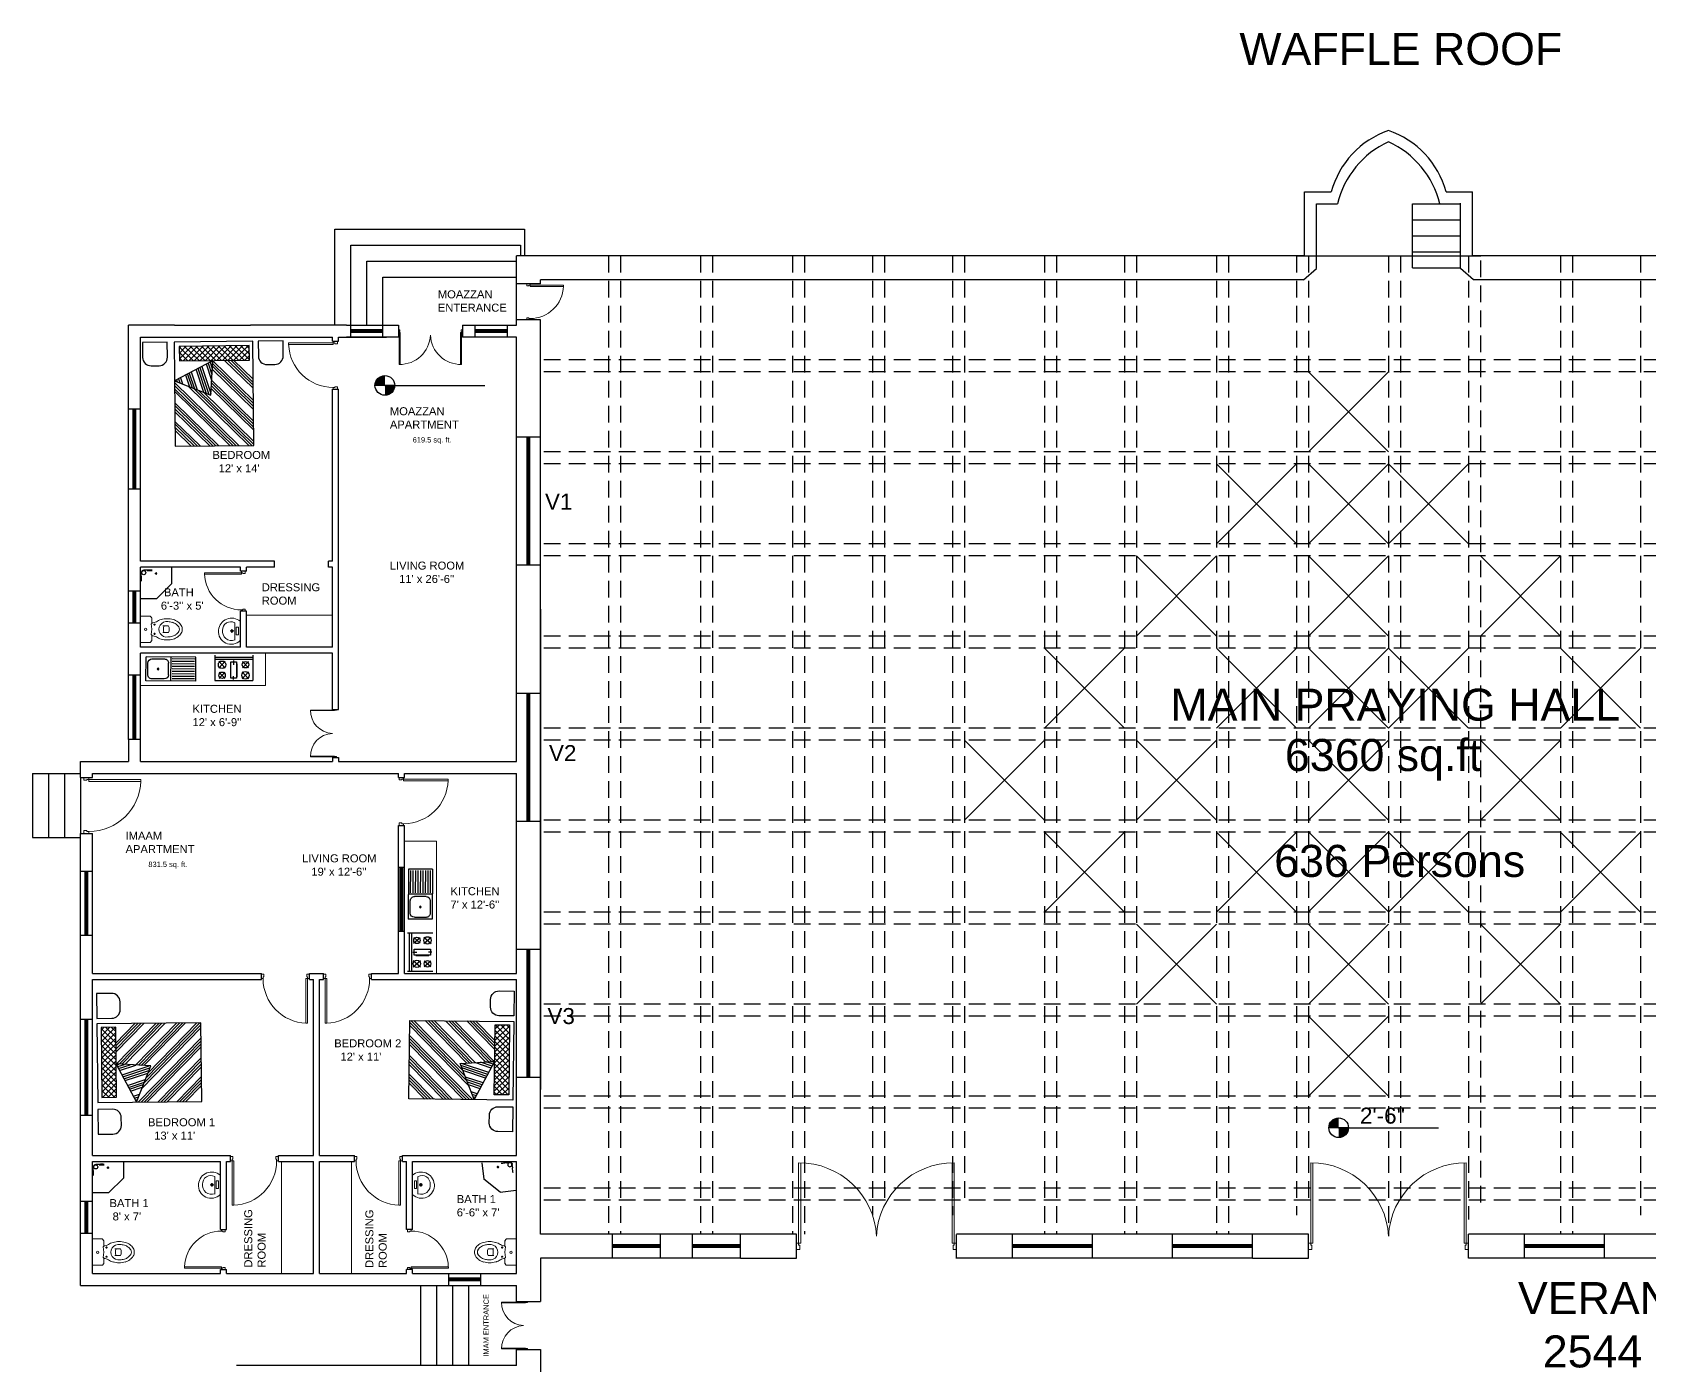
# Model space of a CAD drawing. Header units: inches. Extents: x -6210 to 141093, y -2740 to 21225.
# Drawn here: x 79694 to 80907, y 6817 to 7816 of the extents above; entities that cross this region are included whole.
import ezdxf

# ---------------------------------------------------------------- set-up
doc = ezdxf.new("R2010")
doc.units = ezdxf.units.IN
doc.header["$LTSCALE"] = 100
doc.header["$MEASUREMENT"] = 0
doc.linetypes.add('CENTER', pattern=[2, 1.25, -0.25, 0.25, -0.25])
doc.linetypes.add('HIDDEN2', pattern=[0.1875, 0.125, -0.0625])
for name, color, linetype in [('1text', 6, 'Continuous'), ('beams', 30, 'Continuous'), ('FIXTURES', 251, 'Continuous'), ('furniture', 9, 'Continuous'), ('steps', 9, 'Continuous'), ('wal 1', 1, 'CENTER'), ('walls', 1, 'Continuous'), ('windows', 150, 'Continuous')]:
    doc.layers.add(name, color=color, linetype=linetype)
doc.layers.add('DOOR', color=11, linetype='Continuous', lineweight=5)
doc.layers.add('FURNITUR', color=253, linetype='Continuous', lineweight=18)
doc.styles.get("Standard").update_dxf_attribs({"font": 'arial.ttf', "height": 4})

# ---------------------------------------------------------------- blocks, each defined once
blk = doc.blocks.new('FDSADDFAEREWRWER')
at = {"layer": 'FURNITUR'}
for p, q in [((38122.8, -26485.2), (38118.7, -26485.2)), ((38129.7, -26484.3), (38128.3, -26484.3)), ((38129, -26485), (38129, -26483.6)), ((38131, -26483.3), (38131, -26479.5)), ((38131, -26487.7), (38131.5, -26483.7)), ((38131, -26487.7), (38131.5, -26491.7)), ((38131.1, -26479.3), (38132, -26478)), ((38131.4, -26483.6), (38131.1, -26483.4)), ((38139.5, -26477.9), (38132.4, -26477.9)), ((38139.7, -26497.4), (38139.7, -26478.1)), ((38122.8, -26490.3), (38118.7, -26490.3)), ((38129.7, -26491.2), (38128.3, -26491.2)), ((38129, -26491.9), (38129, -26490.5)), ((38131, -26495.9), (38131, -26492.1)), ((38131.3, -26491.9), (38131.1, -26492)), ((38131.1, -26496.2), (38132, -26497.4)), ((38139.5, -26497.6), (38132.4, -26497.6))]:
    blk.add_line(p, q, dxfattribs=at)
at = {"layer": 'FURNITUR', "extrusion": (0, 0, -1)}
for centre, major_axis, start_param, end_param in [((38113.9, -26487.7), (-4.02, 4.02), -0.785398, -0.250471), ((38113.9, -26487.7), (-4.02, -4.02), 0.250471, 0.785398), ((38116.6, -26489.4), (-6.28, 6.28), -0.250471, 0.175324), ((38113.9, -26487.7), (-2.45, -2.45), 0.785398, 1.320326), ((38113.9, -26487.7), (-2.45, 2.45), -1.320326, -0.785398), ((38116.6, -26489.4), (-4.71, 4.71), -0.250471, 0.175324), ((38118.4, -26491.9), (-8.51, 8.51), 0.175324, 0.503558), ((38118.4, -26491.9), (-6.94, -6.94), 1.74612, 2.074355), ((38119.6, -26496), (-11.5, 11.5), 0.503558, 0.785398), ((38119.6, -26496), (-9.95, -9.95), 2.074355, 2.310238), ((38123.2, -26487.7), (-3.69, -3.69), 0.295539, 1.275258), ((38118.7, -26485.4), (-0.125, -0.125), 1.275258, 2.356194), ((38119.9, -26487.7), (-4.12, 4.12), 0.626699, 4.08569), ((38119.6, -26496), (-11.5, -11.5), 2.356194, 2.638034), ((38114.8, -26487.7), (-5.34, -5.34), 3.582609, 4.271372), ((38120.8, -26491.9), (-8.51, 8.51), 1.067238, 1.389176), ((38131.1, -26476), (-4.89, -4.89), 5.503466, 6.019803), ((38129, -26484.3), (-0.275, 0.275), 3.926991, 7.068583), ((38129, -26484.3), (-0.275, 0.275), 0.785398, 3.926991), ((38131.5, -26479.5), (-0.314, 0.314), -0.785398, -0.165149), ((38131.2, -26483.3), (-0.125, 0.125), 4.434999, 5.497787), ((38131.3, -26483.7), (-0.125, -0.125), 2.864203, 4.034681), ((38132.4, -26478.3), (-0.314, -0.314), 1.405648, 2.356194), ((38135.7, -26487.7), (-0.627, 0.627), -0.785398, 2.356194), ((38135.7, -26487.7), (-0.627, -0.627), 3.926991, 7.068583), ((38139.5, -26478.1), (-0.157, -0.157), 2.356194, 3.926991), ((38116.6, -26486.1), (-6.28, 6.28), 4.537065, 4.96286), ((38116.6, -26486.1), (-4.71, 4.71), 4.537065, 4.96286), ((38118.4, -26483.5), (-8.51, 8.51), 4.208831, 4.537065), ((38118.4, -26483.5), (-6.94, -6.94), 5.779627, 6.107861), ((38119.6, -26479.4), (-11.5, -11.5), 5.497787, 5.779627), ((38119.6, -26479.4), (-9.95, 9.95), 3.972947, 4.208831), ((38118.7, -26490.1), (-0.125, 0.125), 3.926991, 5.007928), ((38119.6, -26479.4), (-11.5, 11.5), 3.645151, 3.926991), ((38120.8, -26483.5), (-8.51, -8.51), 4.894009, 5.215947), ((38131.1, -26499.4), (-4.89, 4.89), 0.263382, 0.779719), ((38129, -26491.2), (-0.275, 0.275), 3.926991, 7.068583), ((38129, -26491.2), (-0.275, 0.275), 0.785398, 3.926991), ((38131.2, -26492.1), (-0.125, 0.125), -0.785398, 0.415559), ((38131.5, -26495.9), (-0.314, 0.314), -1.405648, -0.785398), ((38131.3, -26491.7), (-0.125, -0.125), 3.819301, 5.127948), ((38132.4, -26497.2), (-0.314, 0.314), 3.926991, 4.877538), ((38139.5, -26497.4), (-0.157, -0.157), 3.926991, 5.497787)]:
    blk.add_ellipse(centre, major_axis=major_axis, ratio=1, start_param=start_param, end_param=end_param, dxfattribs=at)
blk = doc.blocks.new('LAV', base_point=(396, 588))
for p, q in [((396.2, 580.6), (396.2, 595.1)), ((397.6, 585), (397.6, 590.7)), ((397.6, 590.7), (399.3, 590.7)), ((399.3, 585), (397.6, 585)), ((399.3, 590.7), (399.3, 585)), ((400.3, 580.9), (400.3, 594)), ((396.2, 580.6), (396.2, 580.6)), ((400.3, 580.9), (400.3, 580.9))]:
    blk.add_line(p, q)
for centre, radius, start, end in [((402.6, 587.4), 10, 6.3511, 130.1512), ((403.4, 588.7), 6.06, 355.5607, 119.9347), ((403, 587.4), 9.62, 225.0409, 4.876), ((402.9, 587.3), 6.63, 247.3713, 10.7334)]:
    blk.add_arc(centre, radius, start, end)
blk = doc.blocks.new('A$C56213ABD')
for points in [[(11.2, 10.1), (8.6, 10.1)], [(9.9, 11.4), (9.9, 8.7)]]:
    blk.add_lwpolyline(points)
for radius in [0.938, 0.75]:
    blk.add_circle((9.9, 10.1), radius)
at = {"rotation": 270}
blk.add_blockref('LAV', (10.1, 16.5), dxfattribs=at)
blk = doc.blocks.new('D')
at = {"layer": 'DOOR'}
for p, q in [((73476.83, 10997.38), (73476.83, 10955.35)), ((73477.98, 10955.35), (73477.98, 10997.38)), ((73557.36, 10955.35), (73557.36, 10997.38)), ((73558.52, 10997.38), (73558.52, 10955.35)), ((73475.67, 10955.37), (73476.83, 10955.37)), ((73475.67, 10951.98), (73475.67, 10955.37)), ((73476.83, 10955.37), (73476.83, 10954.21)), ((73476.83, 10955.35), (73477.98, 10955.35)), ((73476.83, 10954.21), (73477.4, 10954.21)), ((73477.4, 10954.21), (73477.4, 10951.98)), ((73558.52, 10955.35), (73557.36, 10955.35)), ((73557.94, 10954.21), (73557.94, 10951.98)), ((73558.52, 10954.21), (73557.94, 10954.21)), ((73559.67, 10955.37), (73558.52, 10955.37)), ((73558.52, 10955.37), (73558.52, 10954.21)), ((73559.67, 10951.98), (73559.67, 10955.37)), ((73477.4, 10951.98), (73475.67, 10951.98)), ((73557.94, 10951.98), (73559.67, 10951.98))]:
    blk.add_line(p, q, dxfattribs=at)
for centre, start, end in [((73477.4, 10957.07), 2.7057, 90.82091), ((73557.94, 10957.07), 89.17909, 177.2943)]:
    blk.add_arc(centre, 40.31, start, end, dxfattribs=at)
blk = doc.blocks.new('D1')
for points in [[(1.5, 40.9), (1.5, 1.9), (3, 1.9), (3, 40.9)], [(1.5, 0.4), (2.2, 0.4), (2.2, -1.9), (0, -1.9), (0, 1.9), (1.5, 1.9)], [(42, 1.9), (42, -1.9), (39.8, -1.9), (39.8, 0.4), (40.5, 0.4), (40.5, 1.9)]]:
    blk.add_lwpolyline(points, close=True)
blk.add_arc((1.5, 1.9), 39, 0, 88.1502)
blk = doc.blocks.new('*X11')
at = {"color": 0}
for p, q in [((668.9, 1093.1), (682.2, 1106.5)), ((668.9, 1098.5), (676.9, 1106.5)), ((668.9, 1103.8), (671.6, 1106.5)), ((678.4, 1092.9), (668.9, 1102.4)), ((683.7, 1092.9), (670.1, 1106.5)), ((674, 1092.9), (687.5, 1106.5)), ((689, 1092.9), (675.4, 1106.5)), ((679.3, 1092.9), (692.8, 1106.5)), ((694.3, 1092.9), (680.7, 1106.5)), ((684.6, 1092.9), (698.1, 1106.5)), ((699.6, 1092.9), (686, 1106.5)), ((689.9, 1092.9), (703.4, 1106.5)), ((704.9, 1092.9), (691.3, 1106.5)), ((695.2, 1092.9), (708.7, 1106.5)), ((710.2, 1092.9), (696.6, 1106.5)), ((700.5, 1092.9), (714.1, 1106.5)), ((715.5, 1092.9), (701.9, 1106.5)), ((705.8, 1092.9), (719.4, 1106.5)), ((720.8, 1092.9), (707.2, 1106.5)), ((711.1, 1092.9), (724.7, 1106.5)), ((726.1, 1092.9), (712.5, 1106.5)), ((716.4, 1092.9), (730, 1106.5)), ((731.4, 1092.9), (717.8, 1106.5)), ((721.7, 1092.9), (734.9, 1106.1)), ((734.9, 1094.7), (723.1, 1106.5)), ((727, 1092.9), (734.9, 1100.8)), ((734.9, 1100), (728.4, 1106.5)), ((734.9, 1105.3), (733.7, 1106.5)), ((673.1, 1092.9), (668.9, 1097.1)), ((732.3, 1092.9), (734.9, 1095.5))]:
    blk.add_line(p, q, dxfattribs=at)
blk = doc.blocks.new('BED')
for p, q in [((-30, -4.1), (36, -4.1)), ((-30, -17.7), (-30, -4.1)), ((36, -4.1), (36, -17.7)), ((-33.3, -44.3), (-6.6, -17.7)), ((-33.3, -38.7), (-12.3, -17.7)), ((-33.3, -41.5), (-9.4, -17.7)), ((-33.3, -35.8), (-15.1, -17.7)), ((-33.3, -55.8), (4.9, -17.7)), ((-33.3, -58.6), (4.8, -20.6)), ((-33.3, -61.4), (5, -23.2)), ((-33.3, -64.3), (5.2, -25.9)), ((36, -17.7), (-30, -17.7)), ((6.9, -50.3), (4.6, -17.8)), ((4.7, -17.9), (40.8, -36.5)), ((5.4, -18.3), (4.8, -20.2)), ((7.2, -19.2), (5.1, -25.6)), ((9, -20.1), (5.5, -30.9)), ((10.9, -20.8), (5.9, -36.3)), ((15, -23.2), (6.8, -48.8)), ((16.8, -24.1), (8.6, -49.6)), ((18.7, -24.9), (11, -48.6)), ((20.4, -26.2), (13.5, -47.6)), ((25, -28.3), (19.6, -45.1)), ((26.8, -29.3), (22, -44.2)), ((28.6, -30.2), (24.4, -43.2)), ((-33.3, -75.2), (5.9, -36.1)), ((-33.3, -78), (6.1, -38.7)), ((-33.3, -80.9), (6.2, -41.4)), ((-33.3, -83.7), (6.4, -44)), ((-33.3, -97.2), (18.3, -45.7)), ((-31.3, -98.1), (23.1, -43.7)), ((-28.5, -98.1), (27.9, -41.8)), ((-19.1, -98.1), (40.8, -38.2)), ((-16.3, -98.1), (40.8, -41)), ((-13.5, -98.1), (40.8, -43.9)), ((40.8, -36.5), (6.9, -50.3)), ((30.4, -31.1), (26.8, -42.2)), ((35.3, -33.7), (33.5, -39.5)), ((37.1, -34.6), (35.9, -38.5)), ((38.9, -35.5), (38.3, -37.5)), ((-33.3, -94.4), (13.5, -47.6)), ((-10.6, -98.1), (40.8, -46.7)), ((-0.2, -98.1), (40.8, -57.1)), ((2.6, -98.1), (40.8, -59.9)), ((5.5, -98.1), (40.8, -62.8)), ((8.3, -98.1), (40.8, -65.6)), ((17.4, -98.1), (40.8, -74.7)), ((20.2, -98.1), (40.8, -77.5)), ((23.1, -98.1), (40.8, -80.4)), ((25.9, -98.1), (40.8, -83.2))]:
    blk.add_line(p, q)
for points in [[(-61.9, -14.1), (-61.9, 0), (-38.5, 0), (-38.5, -14.1, -0.414214), (-46.5, -22.1), (-53.9, -22.1, -0.414214)], [(47.3, -14.1), (47.3, 0), (70.7, 0), (70.7, -14.1, -0.414214), (62.7, -22.1), (55.3, -22.1, -0.414214)]]:
    blk.add_lwpolyline(points, format="xyb", close=True)
blk.add_lwpolyline([(-33.3, -98.1), (-33.3, 0), (40.8, 0), (40.8, -98.1)], close=True)
blk.add_blockref('*X11', (-698.9, -1110.6))
blk = doc.blocks.new('f')
at = {"layer": 'FIXTURES'}
for p, q in [((3718.8, 2061), (3718.8, 2080.5)), ((3746.2, 2079.7), (3746.2, 2079.3)), ((3746.2, 2079.5), (3750.2, 2079.5)), ((3753.2, 2072.4), (3753.2, 2076.5)), ((3718.8, 2061), (3736.8, 2043)), ((3750.3, 2060.9), (3748.5, 2062.7)), ((3750.3, 2062.7), (3748.5, 2060.9)), ((3753, 2072.4), (3753.4, 2072.4)), ((3756.8, 2043), (3736.8, 2043))]:
    blk.add_line(p, q, dxfattribs=at)
for centre, radius in [((3750.3, 2076.5), 2.45), ((3749.4, 2061.8), 0.675)]:
    blk.add_circle(centre, radius, dxfattribs=at)
for centre, radius, start, end in [((3743, 2115.6), 36.4, 265.0668, 274.9332), ((3750.2, 2076.5), 3.03, 0, 90), ((3789.3, 2069.3), 36.4, 175.0668, 184.9332), ((3717.1, 2069.3), 36.4, 355.0668, 4.9332)]:
    blk.add_arc(centre, radius, start, end, dxfattribs=at)
blk = doc.blocks.new('COOKR2')
at = {"layer": 'furniture'}
for p, q in [((12.7, 54), (36.7, 54)), ((14.7, 18), (14.7, 54)), ((16.7, 54), (16.7, 18)), ((18.6, 44.3), (24.7, 49.8)), ((18.6, 49.8), (24.7, 44.3)), ((28.3, 44), (35, 50)), ((28.3, 50), (35, 44)), ((17.8, 35.8), (21.7, 35.8)), ((20.7, 38.8), (33.1, 38.8)), ((20.7, 32.8), (33.1, 32.8)), ((35.7, 35.8), (32.5, 35.8)), ((12.7, 18), (36.7, 18)), ((18.3, 27.9), (25, 21.9)), ((18.3, 21.9), (25, 27.9)), ((28.6, 27.7), (34.7, 22.2)), ((28.6, 22.2), (34.7, 27.7))]:
    blk.add_line(p, q, dxfattribs=at)
blk.add_lwpolyline([(19.1, 38.6), (34.5, 38.6), (34.5, 33.1), (19.1, 33.1)], close=True, dxfattribs=at)
for centre, radius in [((21.7, 47), 3.08), ((31.7, 47), 3.49), ((21.7, 24.9), 3.49), ((31.7, 24.9), 3.08)]:
    blk.add_circle(centre, radius, dxfattribs=at)
blk = doc.blocks.new('sink')
at = {"layer": 'furniture'}
for p, q in [((72792.84, 10161.05), (72819.81, 10165.76)), ((72795.12, 10147.99), (72792.84, 10161.05)), ((72793.7, 10160.09), (72805.84, 10162.21)), ((72793.94, 10158.74), (72806.07, 10160.86)), ((72808.6, 10150.34), (72806.32, 10163.4)), ((72809.32, 10153.94), (72808.22, 10160.26)), ((72816.82, 10164.08), (72810.08, 10162.9)), ((72820.56, 10155.9), (72819.46, 10162.22)), ((72822.09, 10152.69), (72819.81, 10165.76)), ((72794.17, 10157.4), (72806.31, 10159.51)), ((72794.41, 10156.05), (72806.54, 10158.16)), ((72794.64, 10154.7), (72806.78, 10156.82)), ((72794.88, 10153.35), (72807.01, 10155.47)), ((72795.11, 10152), (72807.25, 10154.12)), ((72795.12, 10147.99), (72822.09, 10152.69)), ((72795.35, 10150.65), (72807.48, 10152.77)), ((72795.58, 10149.31), (72807.72, 10151.42)), ((72811.96, 10152.08), (72818.7, 10153.26))]:
    blk.add_line(p, q, dxfattribs=at)
blk.add_circle((72814.39, 10158.08), 0.446, dxfattribs=at)
for centre, start, end in [((72810.47, 10160.65), 99.89527, 189.89527), ((72817.21, 10161.83), 9.89527, 99.89527), ((72811.57, 10154.33), 189.89527, 279.89527), ((72818.31, 10155.51), 279.89527, 9.89527)]:
    blk.add_arc(centre, 2.28, start, end, dxfattribs=at)

msp = doc.modelspace()

# ---------------------------------------------------------------- hatches: boundary and pattern name
at = {"layer": '1text'}
h = msp.add_hatch(color=256, dxfattribs=at)
h.dxf.hatch_style = 1
h.paths.add_polyline_path([(79958.40904, 7558.81991, 0.4142135624), (79951.0258, 7551.43667), (79958.40904, 7551.43667)])
h.paths.add_polyline_path([(79965.79228, 7551.43667), (79958.40904, 7551.43667), (79958.40904, 7544.05344, 0.4142135624)])
h = msp.add_hatch(color=256, dxfattribs=at)
h.dxf.hatch_style = 1
h.paths.add_polyline_path([(80673.71179, 7002.28195, 0.4142135624), (80666.32856, 6994.89872), (80673.71179, 6994.89872)])
h.paths.add_polyline_path([(80681.09503, 6994.89872), (80673.71179, 6994.89872), (80673.71179, 6987.51548, 0.4142135624)])

# ---------------------------------------------------------------- linework, layer by layer
for p, q in [((79965.79228, 7551.43667), (79951.0258, 7551.43667)), ((79958.40904, 7551.43667), (80033.35043, 7551.43667)), ((80681.09503, 6994.89872), (80666.32856, 6994.89872)), ((80673.71179, 6994.89872), (80748.65319, 6994.89872))]:
    msp.add_line(p, q, dxfattribs=at)
for centre in [(79958.40904, 7551.43667), (80673.71179, 6994.89872)]:
    msp.add_circle(centre, 7.38324, dxfattribs=at)
at = {"layer": 'beams', "linetype": 'HIDDEN2'}
for p, q in [((80126.06327, 7648.58138), (80126.06327, 6915.08138)), ((80135.06327, 7648.58138), (80135.06327, 6915.08138)), ((80195.06327, 7648.58138), (80195.06327, 6915.08138)), ((80204.06327, 7648.58138), (80204.06327, 6915.08138)), ((80264.06327, 7648.58138), (80264.06327, 6915.08138)), ((80273.06327, 7648.58138), (80273.06327, 6915.08138)), ((80324.06327, 7648.58138), (80324.06327, 6929.4779)), ((80333.06327, 7648.58138), (80333.06327, 6936.66621)), ((80384.06327, 7648.58138), (80384.06327, 6929.4779)), ((80393.06327, 7648.58138), (80393.06327, 6936.66621)), ((80453.06327, 7648.58138), (80453.06327, 6915.08138)), ((80462.06327, 7648.58138), (80462.06327, 6915.08138)), ((80513.06327, 7648.58138), (80513.06327, 6915.08138)), ((80522.06327, 7648.58138), (80522.06327, 6915.08138)), ((80582.06327, 7648.58138), (80582.06327, 6915.08138)), ((80591.06327, 7648.58138), (80591.06327, 6915.08138)), ((80642.06327, 7648.58138), (80642.06327, 6929.4779)), ((80651.06327, 7648.58138), (80651.06327, 6936.66621)), ((80711.06327, 7648.58138), (80711.06327, 6913.66226)), ((80720.06327, 7648.58138), (80720.06327, 6941.95642)), ((80771.06327, 7648.58138), (80771.06327, 6926.07148)), ((80780.06327, 7645.17496), (80780.06327, 6933.25979)), ((80840.06327, 7648.58138), (80840.06327, 6915.08138)), ((80849.06327, 7648.58138), (80849.06327, 6915.08138)), ((80900.06327, 7648.58138), (80900.06327, 6929.4779)), ((81365.06327, 7570.58138), (80075.06327, 7570.58138)), ((81365.06327, 7561.58138), (80075.06327, 7561.58138)), ((81365.06327, 7501.58138), (80075.06327, 7501.58138)), ((81365.06327, 7492.58138), (80075.06327, 7492.58138)), ((81365.06327, 7432.58138), (80075.06327, 7432.58138)), ((81365.06327, 7423.58138), (80075.06327, 7423.58138)), ((81365.06327, 7363.58138), (80075.06327, 7363.58138)), ((81365.06327, 7354.58138), (80075.06327, 7354.58138)), ((81365.06327, 7294.58138), (80075.06327, 7294.58138)), ((81365.06327, 7285.58138), (80075.06327, 7285.58138)), ((81365.06327, 7225.58138), (80075.06327, 7225.58138)), ((81365.06327, 7216.58138), (80075.06327, 7216.58138)), ((81365.06327, 7156.58138), (80075.06327, 7156.58138)), ((81365.06327, 7147.58138), (80075.06327, 7147.58138)), ((81365.06327, 7087.58138), (80075.06327, 7087.58138)), ((81365.06327, 7078.58138), (80075.06327, 7078.58138)), ((81365.06327, 7018.58138), (80075.06327, 7018.58138)), ((81365.06327, 7009.58138), (80075.06327, 7009.58138)), ((81365.06327, 6949.58138), (80075.06327, 6949.58138)), ((81365.06327, 6940.58138), (80075.06327, 6940.58138))]:
    msp.add_line(p, q, dxfattribs=at)
at = {"layer": 'beams'}
for p, q in [((80642.06327, 7648.58138), (80780.24616, 7648.58138)), ((80711.06327, 7561.58138), (80651.06327, 7501.58138)), ((80651.06327, 7561.58138), (80711.06327, 7501.58138)), ((80642.06327, 7492.58138), (80582.06327, 7432.58138)), ((80582.06327, 7492.58138), (80642.06327, 7432.58138)), ((80711.06327, 7492.58138), (80651.06327, 7432.58138)), ((80651.06327, 7492.58138), (80711.06327, 7432.58138)), ((80771.06327, 7492.58138), (80711.06327, 7432.58138)), ((80711.06327, 7492.58138), (80771.06327, 7432.58138)), ((80582.06327, 7423.58138), (80522.06327, 7363.58138)), ((80522.06327, 7423.58138), (80582.06327, 7363.58138)), ((80711.06327, 7423.58138), (80651.06327, 7363.58138)), ((80651.06327, 7423.58138), (80711.06327, 7363.58138)), ((80840.06327, 7423.58138), (80780.06327, 7363.58138)), ((80780.06327, 7423.58138), (80840.06327, 7363.58138)), ((80513.06327, 7354.58138), (80453.06327, 7294.58138)), ((80453.06327, 7354.58138), (80513.06327, 7294.58138)), ((80642.06327, 7354.58138), (80582.06327, 7294.58138)), ((80582.06327, 7354.58138), (80642.06327, 7294.58138)), ((80711.06327, 7354.58138), (80651.06327, 7294.58138)), ((80651.06327, 7354.58138), (80711.06327, 7294.58138)), ((80771.06327, 7354.58138), (80711.06327, 7294.58138)), ((80711.06327, 7354.58138), (80771.06327, 7294.58138)), ((80900.06327, 7354.58138), (80840.06327, 7294.58138)), ((80840.06327, 7354.58138), (80900.06327, 7294.58138)), ((80453.06327, 7285.58138), (80393.06327, 7225.58138)), ((80393.06327, 7285.58138), (80453.06327, 7225.58138)), ((80582.06327, 7285.58138), (80522.06327, 7225.58138)), ((80522.06327, 7285.58138), (80582.06327, 7225.58138)), ((80711.06327, 7285.50457), (80651.06327, 7225.50457)), ((80651.06327, 7285.50457), (80711.06327, 7225.50457)), ((80840.06327, 7285.58138), (80780.06327, 7225.58138)), ((80780.06327, 7285.58138), (80840.06327, 7225.58138)), ((80513.06327, 7216.58138), (80453.06327, 7156.58138)), ((80453.06327, 7216.58138), (80513.06327, 7156.58138)), ((80642.06327, 7216.58138), (80582.06327, 7156.58138)), ((80582.06327, 7216.58138), (80642.06327, 7156.58138)), ((80711.06327, 7216.72098), (80651.06327, 7156.72098)), ((80651.06327, 7216.72098), (80711.06327, 7156.72098)), ((80771.06327, 7216.58138), (80711.06327, 7156.58138)), ((80711.06327, 7216.58138), (80771.06327, 7156.58138)), ((80900.06327, 7216.58138), (80840.06327, 7156.58138)), ((80840.06327, 7216.58138), (80900.06327, 7156.58138)), ((80582.06327, 7147.58138), (80522.06327, 7087.58138)), ((80522.06327, 7147.58138), (80582.06327, 7087.58138)), ((80711.06327, 7147.51577), (80651.06327, 7087.51577)), ((80651.06327, 7147.51577), (80711.06327, 7087.51577)), ((80840.06327, 7147.58138), (80780.06327, 7087.58138)), ((80780.06327, 7147.58138), (80840.06327, 7087.58138)), ((80711.06327, 7078.6309), (80651.06327, 7018.6309)), ((80651.06327, 7078.6309), (80711.06327, 7018.6309))]:
    msp.add_line(p, q, dxfattribs=at)
at = {"layer": 'FIXTURES'}
msp.add_line((79830.83113, 7330.16224), (79859.39673, 7330.16224), dxfattribs=at)
at = {"layer": 'FURNITUR'}
for p, q in [((79919.06327, 7379.09943), (79854.56327, 7379.09943)), ((79869.02558, 7350.59943), (79869.02558, 7326.59943)), ((79869.02558, 7326.59943), (79775.06327, 7326.59943)), ((79973.06327, 7209.69475), (79997.06327, 7209.69475)), ((79997.06327, 7110.59943), (79997.06327, 7209.69475)), ((79880.81327, 6885.59943), (79880.81327, 6969.59943)), ((79933.31327, 6885.59943), (79933.31327, 6969.59943))]:
    msp.add_line(p, q, dxfattribs=at)
at = {"layer": 'steps'}
for p, q in [((80729.06327, 7687.58138), (80765.06327, 7687.58138)), ((80729.06327, 7639.58138), (80729.06327, 7687.58138)), ((80765.06327, 7639.58138), (80765.06327, 7688.05719)), ((79920.97948, 7596.59943), (79920.97948, 7668.59943)), ((79920.97948, 7668.59943), (80063.06327, 7668.59943)), ((80063.06327, 7668.59943), (80063.06327, 7648.58138)), ((80729.06327, 7675.58138), (80765.06327, 7675.58138)), ((79932.97948, 7596.59943), (79932.97948, 7656.59943)), ((79932.97948, 7656.59943), (80060.06327, 7656.59943)), ((80060.06327, 7656.59943), (80060.06327, 7648.58138)), ((80729.06327, 7663.58138), (80765.06327, 7663.58138)), ((79944.97948, 7596.59943), (79944.97948, 7644.59943)), ((79944.97948, 7644.59943), (80057.06327, 7644.59943)), ((80729.06327, 7651.58138), (80765.06327, 7651.58138)), ((79956.97948, 7596.59943), (79956.97948, 7632.59943)), ((79956.97948, 7632.59943), (80057.06327, 7632.59943)), ((80729.06327, 7639.58138), (80765.06327, 7639.58138)), ((80057.06327, 7600.58138), (80057.06327, 7627.58138)), ((79694.06327, 7260.59943), (79694.06327, 7212.59943)), ((79694.06327, 7260.59943), (79730.06327, 7260.59943)), ((79706.06327, 7260.59943), (79706.06327, 7212.59943)), ((79718.06327, 7260.59943), (79718.06327, 7212.59943)), ((79730.06327, 7257.59943), (79730.06327, 7215.59943)), ((79694.06327, 7212.59943), (79730.06327, 7212.59943)), ((79985.06327, 6876.59943), (79985.06327, 6816.59943)), ((79997.06327, 6876.59943), (79997.06327, 6816.59943)), ((80009.06327, 6876.59943), (80009.06327, 6816.59943)), ((80021.06327, 6876.59943), (80021.06327, 6816.59943))]:
    msp.add_line(p, q, dxfattribs=at)
at = {"layer": 'wal 1'}
for p, q in [((79800.56327, 7596.59943), (79766.06327, 7596.59943)), ((79929.56327, 7596.59943), (79857.56327, 7596.59943)), ((79775.06327, 7587.59943), (79800.56327, 7587.59943)), ((79857.56327, 7587.59943), (79887.56327, 7587.59943)), ((79887.56327, 7587.59943), (79919.06327, 7587.59943)), ((79919.06327, 7584.59943), (79923.56327, 7584.59943)), ((79923.56327, 7587.59943), (79929.56327, 7587.59943)), ((79919.06327, 7548.59943), (79923.56327, 7548.59943))]:
    msp.add_line(p, q, dxfattribs=at)
at = {"layer": 'walls', "color": 1}
for p, q in [((80648.06327, 7648.58138), (80648.06327, 7696.58138)), ((80648.06327, 7696.58138), (80668.21073, 7696.58138)), ((80754.24053, 7696.58138), (80774.06327, 7696.58138)), ((80774.06327, 7648.58138), (80774.06327, 7696.58138)), ((80657.06327, 7648.58138), (80657.06327, 7687.58138)), ((80657.06327, 7687.58138), (80672.86554, 7687.58138)), ((80749.5846, 7687.58138), (80765.06327, 7687.58138)), ((80765.06327, 7648.58138), (80765.06327, 7687.58138)), ((80648.06327, 7648.58138), (80648.06327, 7656.6222)), ((80657.06327, 7639.10755), (80657.06327, 7656.6222)), ((80765.06327, 7639.10755), (80765.06327, 7658.03744)), ((80774.06327, 7648.58138), (80774.06327, 7658.03744)), ((80632.14389, 7648.58138), (80057.06327, 7648.58138)), ((80057.06327, 7627.58138), (80057.06327, 7648.58138)), ((80648.06327, 7648.58138), (80632.14389, 7648.58138)), ((81365.06327, 7648.58138), (80774.06327, 7648.58138)), ((80632.14389, 7630.58138), (80075.06327, 7630.58138)), ((80075.06327, 7627.58138), (80075.06327, 7630.58138)), ((80647.34461, 7630.58138), (80632.14389, 7630.58138)), ((81347.06327, 7630.58138), (80774.78194, 7630.58138)), ((80075.06327, 7627.58138), (80057.06327, 7627.58138)), ((80057.06327, 7596.59943), (80057.06327, 7600.58138)), ((80075.06327, 7600.58138), (80057.06327, 7600.58138)), ((80075.06327, 6915.08138), (80075.06327, 7600.58138)), ((80057.06327, 7566.59943), (80057.06327, 7587.59943)), ((80057.06327, 7542.59943), (80057.06327, 7566.59943)), ((80057.06327, 7269.59943), (80057.06327, 7542.59943)), ((80075.06327, 7383.71544), (80075.06327, 7023.71544)), ((79968.56327, 7257.59943), (79968.56327, 7260.59943)), ((79973.06327, 7257.59943), (79973.06327, 7260.59943)), ((80057.06327, 7110.59943), (80057.06327, 7260.59943)), ((80057.06327, 7191.59943), (80057.06327, 7260.59943)), ((79968.56327, 7110.59943), (79968.56327, 7221.59943)), ((79973.06327, 7110.59943), (79973.06327, 7221.59943)), ((80057.06327, 7020.59943), (80057.06327, 7106.09943)), ((80057.06327, 6974.09943), (80057.06327, 7020.59943)), ((80057.06327, 6885.59943), (80057.06327, 6969.59943)), ((80267.06334, 6915.08138), (80075.06327, 6915.08138)), ((80129.06327, 6897.08138), (80129.06327, 6915.08138)), ((80165.06327, 6897.08138), (80165.06327, 6915.08138)), ((80189.06327, 6897.08138), (80189.06327, 6915.08138)), ((80225.06327, 6897.08138), (80225.06327, 6915.08138)), ((80267.06334, 6897.13115), (80267.06334, 6915.13115)), ((80651.06334, 6915.08138), (80387.06321, 6915.08138)), ((80387.06321, 6897.03162), (80387.06321, 6915.03162)), ((80429.06327, 6897.08138), (80429.06327, 6915.08138)), ((80489.06327, 6897.08138), (80489.06327, 6915.08138)), ((80549.06327, 6897.08138), (80549.06327, 6915.08138)), ((80609.06327, 6897.08138), (80609.06327, 6915.08138)), ((80651.06334, 6897.13115), (80651.06334, 6915.13115)), ((81035.06327, 6915.08138), (80771.06327, 6915.08138)), ((80771.06327, 6897.08138), (80771.06327, 6915.08138)), ((80813.06327, 6897.08138), (80813.06327, 6915.08138)), ((80873.06327, 6897.08138), (80873.06327, 6915.08138)), ((80225.06327, 6897.08138), (80075.06327, 6897.08138)), ((80075.06327, 6897.08138), (80075.06327, 6864.59943)), ((80225.06327, 6897.08138), (80267.06334, 6897.13115)), ((80609.06327, 6897.08138), (80387.06321, 6897.08138)), ((80609.06327, 6897.08138), (80651.06334, 6897.08138)), ((81035.06327, 6897.08138), (80771.06327, 6897.08138)), ((80057.06327, 6864.59943), (80057.06327, 6876.59943)), ((80057.06327, 6816.59943), (80057.06327, 6828.59943)), ((80075.06327, 6828.59943), (80075.06327, 6610.58138)), ((80057.06327, 6816.59943), (79847.06327, 6816.59943))]:
    msp.add_line(p, q, dxfattribs=at)
at = {"layer": 'walls'}
for p, q in [((80647.34461, 7630.58138), (80657.06327, 7639.10755)), ((80774.78194, 7630.58138), (80765.06327, 7639.10755)), ((79766.06327, 7286.09943), (79766.06327, 7596.59943)), ((79800.56327, 7596.59943), (79857.56327, 7596.59943)), ((79929.56327, 7596.59943), (79968.56327, 7596.59943)), ((79932.97948, 7587.59943), (79932.97948, 7596.59943)), ((79956.97948, 7587.59943), (79956.97948, 7596.59943)), ((79968.56327, 7596.59943), (79968.56327, 7587.59943)), ((80016.56327, 7596.59943), (80057.06327, 7596.59943)), ((80016.56327, 7596.59943), (80016.56327, 7587.59943)), ((80026.27151, 7587.59943), (80026.27151, 7596.59943)), ((80050.27151, 7587.59943), (80050.27151, 7596.59943)), ((80054.06327, 7596.59943), (80057.06327, 7596.59943)), ((79775.06327, 7419.59943), (79775.06327, 7587.59943)), ((79800.56327, 7587.59943), (79857.56327, 7587.59943)), ((79827.56327, 7587.59943), (79857.56327, 7587.59943)), ((79919.06327, 7584.59943), (79919.06327, 7587.59943)), ((79923.56327, 7584.59943), (79923.56327, 7587.59943)), ((79968.56327, 7587.59943), (79929.56327, 7587.59943)), ((79929.56327, 7587.59943), (79959.56327, 7587.59943)), ((80057.06327, 7587.59943), (80016.56327, 7587.59943)), ((80057.06327, 7587.59943), (80054.06327, 7587.59943)), ((79919.06327, 7419.59943), (79919.06327, 7548.59943)), ((79923.56327, 7308.59943), (79923.56327, 7548.59943)), ((79775.06327, 7533.59943), (79766.06327, 7533.59943)), ((80057.06327, 7512.83138), (80075.06327, 7512.83138)), ((79775.06327, 7473.59943), (79766.06327, 7473.59943)), ((79875.56327, 7419.59943), (79775.06327, 7419.59943)), ((79775.06327, 7355.09943), (79775.06327, 7415.09943)), ((79850.06327, 7415.09943), (79775.06327, 7415.09943)), ((79850.06327, 7412.09943), (79850.06327, 7415.09943)), ((79854.56327, 7412.09943), (79850.06327, 7412.09943)), ((79854.56327, 7412.09943), (79854.56327, 7415.09943)), ((79875.56327, 7415.09943), (79854.56327, 7415.09943)), ((79875.56327, 7415.09943), (79875.56327, 7419.59943)), ((79916.06327, 7415.09943), (79916.06327, 7419.59943)), ((79919.06327, 7419.59943), (79916.06327, 7419.59943)), ((79919.06327, 7415.09943), (79916.06327, 7415.09943)), ((79919.06327, 7355.09943), (79919.06327, 7415.09943)), ((80057.06327, 7416.83138), (80075.06327, 7416.83138)), ((79775.06327, 7397.09943), (79766.06327, 7397.09943)), ((79850.06327, 7355.09943), (79850.06327, 7382.09943)), ((79854.56327, 7382.09943), (79850.06327, 7382.09943)), ((79854.56327, 7355.09943), (79854.56327, 7382.09943)), ((79775.06327, 7373.09943), (79766.06327, 7373.09943)), ((79850.06327, 7355.09943), (79775.06327, 7355.09943)), ((79775.06327, 7269.59943), (79775.06327, 7350.59943)), ((79919.06327, 7350.59943), (79775.06327, 7350.59943)), ((79919.06327, 7355.09943), (79854.56327, 7355.09943)), ((79919.06327, 7308.59943), (79919.06327, 7350.59943)), ((79775.06327, 7269.59943), (79775.06327, 7343.09943)), ((79775.06327, 7334.09943), (79766.06327, 7334.09943)), ((80057.06327, 7320.83138), (80075.06327, 7320.83138)), ((79919.06327, 7308.59943), (79923.56327, 7308.59943)), ((79775.06327, 7286.09943), (79766.06327, 7286.09943)), ((79766.06327, 7286.09943), (79766.06327, 7269.59943)), ((79730.06327, 7257.59943), (79730.06327, 7269.59943)), ((79730.06327, 7269.59943), (79766.06327, 7269.59943)), ((79775.06327, 7269.59943), (79784.06327, 7269.59943)), ((79784.06327, 7269.59943), (79883.06253, 7269.59943)), ((79883.06253, 7269.59943), (79919.06253, 7269.59943)), ((79919.06253, 7272.59943), (79923.56253, 7272.59943)), ((79919.06253, 7272.59943), (79919.06253, 7269.59943)), ((79923.56253, 7272.59943), (79923.56253, 7269.59943)), ((79923.56253, 7269.59943), (80057.06327, 7269.59943)), ((79730.06327, 7257.59943), (79739.06327, 7257.59943)), ((79739.06327, 7257.59943), (79739.06327, 7260.59943)), ((79739.06327, 7260.59943), (79968.56327, 7260.59943)), ((79968.56327, 7257.59943), (79973.06327, 7257.59943)), ((79973.06327, 7260.59943), (80057.06327, 7260.59943)), ((79968.56327, 7221.59943), (79973.06327, 7221.59943)), ((80057.06327, 7224.83138), (80075.06327, 7224.83138)), ((79730.06327, 6876.59943), (79730.06327, 7215.59943)), ((79730.06327, 7215.59943), (79739.06327, 7215.59943)), ((79739.06327, 7110.59943), (79739.06327, 7215.59943)), ((79739.06327, 7187.09943), (79730.06327, 7187.09943)), ((79973.06327, 7190.09943), (79968.56327, 7190.09943)), ((79739.06327, 7139.09943), (79730.06327, 7139.09943)), ((79973.06327, 7142.09943), (79968.56327, 7142.09943)), ((80057.06327, 7128.83138), (80075.06327, 7128.83138)), ((79739.06327, 7110.59943), (79865.81327, 7110.59943)), ((79865.81327, 7106.09943), (79865.81327, 7110.59943)), ((79901.81327, 7110.59943), (79912.31327, 7110.59943)), ((79901.81327, 7106.09943), (79901.81327, 7110.59943)), ((79912.31327, 7106.09943), (79912.31327, 7110.59943)), ((79948.31327, 7110.59943), (79968.56327, 7110.59943)), ((79948.31327, 7106.09943), (79948.31327, 7110.59943)), ((79973.06327, 7110.59943), (80057.06327, 7110.59943)), ((79739.06327, 6974.09943), (79739.06327, 7106.09943)), ((79739.06327, 7106.09943), (79865.81327, 7106.09943)), ((79901.81327, 7106.09943), (79904.81327, 7106.09943)), ((79904.81327, 6974.09943), (79904.81327, 7106.09943)), ((79909.31327, 7106.09943), (79912.31327, 7106.09943)), ((79909.31327, 6974.09943), (79909.31327, 7106.09943)), ((79948.31327, 7106.09943), (80057.06327, 7106.09943)), ((79739.06327, 7076.09943), (79730.06327, 7076.09943)), ((80057.06327, 7032.83138), (80075.06327, 7032.83138)), ((79739.06327, 7004.09943), (79730.06327, 7004.09943)), ((79739.06327, 6974.09943), (79842.56327, 6974.09943)), ((79842.56327, 6969.59943), (79842.56327, 6974.09943)), ((79878.56327, 6969.59943), (79878.56327, 6974.09943)), ((79878.56327, 6974.09943), (79904.81327, 6974.09943)), ((79909.31327, 6974.09943), (79935.56327, 6974.09943)), ((79935.56327, 6969.59943), (79935.56327, 6974.09943)), ((79971.56327, 6974.09943), (80057.06327, 6974.09943)), ((79971.56327, 6969.59943), (79971.56327, 6974.09943)), ((79739.06327, 6885.59943), (79739.06327, 6969.59943)), ((79739.06327, 6969.59943), (79835.06327, 6969.59943)), ((79835.06327, 6918.59943), (79835.06327, 6969.59943)), ((79839.56327, 6918.59943), (79839.56327, 6969.59943)), ((79839.56327, 6969.59943), (79842.56327, 6969.59943)), ((79878.56327, 6969.59943), (79904.81327, 6969.59943)), ((79904.81327, 6885.59943), (79904.81327, 6969.59943)), ((79909.31327, 6969.59943), (79935.56327, 6969.59943)), ((79909.31327, 6885.59943), (79909.31327, 6969.59943)), ((79971.56327, 6969.59943), (79974.56327, 6969.59943)), ((79974.56327, 6918.59943), (79974.56327, 6969.59943)), ((79979.06327, 6969.59943), (80057.06327, 6969.59943)), ((79979.06327, 6918.59943), (79979.06327, 6969.59943)), ((79739.06327, 6939.59943), (79730.06327, 6939.59943)), ((79739.06327, 6915.59943), (79730.06327, 6915.59943)), ((79835.06327, 6918.59943), (79839.56327, 6918.59943)), ((79979.06327, 6918.59943), (79974.56327, 6918.59943)), ((79739.06327, 6885.59943), (79742.06327, 6885.59943)), ((79739.06327, 6885.59943), (79835.06327, 6885.59943)), ((79835.06327, 6885.59943), (79835.06327, 6888.59943)), ((79835.06327, 6888.59943), (79839.56327, 6888.59943)), ((79839.56327, 6885.59943), (79839.56327, 6888.59943)), ((79839.56327, 6885.59943), (79904.81327, 6885.59943)), ((79909.31327, 6885.59943), (79959.04068, 6885.59943)), ((79959.04068, 6885.59943), (79974.56327, 6885.59943)), ((79974.56327, 6885.59943), (79974.56327, 6888.59943)), ((79979.06327, 6888.59943), (79974.56327, 6888.59943)), ((79979.06327, 6885.59943), (79979.06327, 6888.59943)), ((79979.06327, 6885.59943), (80057.06327, 6885.59943)), ((80006.06327, 6885.59943), (80006.06327, 6876.59943)), ((80030.06327, 6885.59943), (80030.06327, 6876.59943)), ((79730.06327, 6876.59943), (80057.06327, 6876.59943)), ((79739.06327, 6876.59943), (79742.06327, 6876.59943)), ((79739.06327, 6876.59943), (79830.56327, 6876.59943)), ((79739.06327, 6876.59943), (79742.06327, 6876.59943)), ((79739.06327, 6876.59943), (79884.56327, 6876.59943)), ((79739.06327, 6876.59943), (79742.06327, 6876.59943)), ((79889.06327, 6876.59943), (79907.06327, 6876.59943)), ((79889.06327, 6876.59943), (79959.04068, 6876.59943)), ((79959.04068, 6876.59943), (80057.06327, 6876.59943)), ((80057.06327, 6864.59943), (80075.06327, 6864.59943)), ((80057.06327, 6828.59943), (80075.06327, 6828.59943))]:
    msp.add_line(p, q, dxfattribs=at)
at = {"layer": 'walls', "color": 1}
for centre, radius, start, end in [((80732.59157, 7679.39822), 66.63448, 108.89082267, 165.05617378), ((80690.10134, 7679.43214), 66.39226, 14.96932381, 71.63672917), ((80739.28248, 7671.84479), 68.25578, 114.42068983, 166.67034952), ((80682.30537, 7670.93351), 69.30834, 13.89835681, 65.48527863)]:
    msp.add_arc(centre, radius, start, end, dxfattribs=at)
at = {"layer": 'windows'}
for p, q in [((79956.97948, 7593.09943), (79932.97948, 7593.09943)), ((80050.27151, 7593.09943), (80026.27151, 7593.09943)), ((79956.97948, 7592.09943), (79932.97948, 7592.09943)), ((79956.97948, 7591.09943), (79932.97948, 7591.09943)), ((80050.27151, 7592.09943), (80026.27151, 7592.09943)), ((80050.27151, 7591.09943), (80026.27151, 7591.09943)), ((79769.56327, 7473.59943), (79769.56327, 7533.59943)), ((79770.56327, 7473.59943), (79770.56327, 7533.59943)), ((79771.56327, 7473.59943), (79771.56327, 7533.59943)), ((80065.06327, 7416.83138), (80065.06327, 7512.83138)), ((80066.06327, 7416.83138), (80066.06327, 7512.83138)), ((80067.06327, 7416.83138), (80067.06327, 7512.83138)), ((79769.56327, 7373.09943), (79769.56327, 7397.09943)), ((79770.56327, 7373.09943), (79770.56327, 7397.09943)), ((79771.56327, 7373.09943), (79771.56327, 7397.09943)), ((79769.56327, 7286.09943), (79769.56327, 7334.09943)), ((79770.56327, 7286.09943), (79770.56327, 7334.09943)), ((79771.56327, 7286.09943), (79771.56327, 7334.09943)), ((80065.06327, 7224.83138), (80065.06327, 7320.83138)), ((80066.06327, 7224.83138), (80066.06327, 7320.83138)), ((80067.06327, 7224.83138), (80067.06327, 7320.83138)), ((79733.56327, 7139.09943), (79733.56327, 7187.09943)), ((79734.56327, 7139.09943), (79734.56327, 7187.09943)), ((79735.56327, 7139.09943), (79735.56327, 7187.09943)), ((79969.81327, 7142.09943), (79969.81327, 7190.09943)), ((79970.81327, 7142.09943), (79970.81327, 7190.09943)), ((79971.81327, 7142.09943), (79971.81327, 7190.09943)), ((80065.06327, 7032.83138), (80065.06327, 7128.83138)), ((80066.06327, 7032.83138), (80066.06327, 7128.83138)), ((80067.06327, 7032.83138), (80067.06327, 7128.83138)), ((79733.56327, 7004.09943), (79733.56327, 7076.09943)), ((79734.56327, 7004.09943), (79734.56327, 7076.09943)), ((79735.56327, 7004.09943), (79735.56327, 7076.09943)), ((79733.56327, 6915.59943), (79733.56327, 6939.59943)), ((79734.56327, 6915.59943), (79734.56327, 6939.59943)), ((79735.56327, 6915.59943), (79735.56327, 6939.59943)), ((80165.06327, 6907.08138), (80129.06327, 6907.08138)), ((80165.06327, 6906.08138), (80129.06327, 6906.08138)), ((80165.06327, 6905.08138), (80129.06327, 6905.08138)), ((80225.06327, 6907.08138), (80189.06327, 6907.08138)), ((80225.06327, 6906.08138), (80189.06327, 6906.08138)), ((80225.06327, 6905.08138), (80189.06327, 6905.08138)), ((80489.06327, 6907.08138), (80429.06327, 6907.08138)), ((80489.06327, 6906.08138), (80429.06327, 6906.08138)), ((80489.06327, 6905.08138), (80429.06327, 6905.08138)), ((80609.06327, 6907.08138), (80549.06327, 6907.08138)), ((80609.06327, 6906.08138), (80549.06327, 6906.08138)), ((80609.06327, 6905.08138), (80549.06327, 6905.08138)), ((80873.06327, 6907.08138), (80813.06327, 6907.08138)), ((80873.06327, 6906.08138), (80813.06327, 6906.08138)), ((80873.06327, 6905.08138), (80813.06327, 6905.08138)), ((80030.06327, 6882.09943), (80006.06327, 6882.09943)), ((80030.06327, 6881.09943), (80006.06327, 6881.09943)), ((80030.06327, 6880.09943), (80006.06327, 6880.09943))]:
    msp.add_line(p, q, dxfattribs=at)

# ---------------------------------------------------------------- block references
at = {"layer": 'DOOR', "extrusion": (-1e-16, -1.75308e-30, -1), "rotation": 89.99999999999895}
for p, xscale, yscale, zscale in [((-80066.06327, 7627.58138), -0.6428571428571861, 0.6428571428571861, 0.6428571428571862), ((-79970.81327, 7257.59943), -0.8571428571429004, 0.8571428571429004, 0.8571428571429005)]:
    msp.add_blockref('D1', p, dxfattribs=dict(at, xscale=xscale, yscale=yscale, zscale=zscale))
at = {"layer": 'DOOR', "extrusion": (1e-16, 1.76242e-30, -1), "rotation": 269.9999999999989}
for p, xscale, yscale, zscale in [((-79921.31327, 7584.59943), 0.8571428571428483, 0.8571428571428483, 0.8571428571428483), ((-79852.31327, 7412.09943), 0.7143485800745827, 0.7143485800745827, 0.7143485800745827)]:
    msp.add_blockref('D1', p, dxfattribs=dict(at, xscale=xscale, yscale=yscale, zscale=zscale))
at = {"layer": 'DOOR', "extrusion": (-1e-16, -1.75308e-30, -1), "xscale": -1, "rotation": 89.99999999999895}
msp.add_blockref('D1', (-79734.56327, 7257.59943), dxfattribs=at)
at = {"layer": 'DOOR', "extrusion": (-1.75924e-30, 1e-16, -1), "xscale": -0.8571428571428569, "yscale": 0.8571428571428573, "zscale": 0.8571428571428571, "rotation": 180}
for p in [(-79901.81327, 7108.34943), (-79971.56327, 6971.84943)]:
    msp.add_blockref('D1', p, dxfattribs=at)
at = {"layer": 'DOOR', "extrusion": (-1.79622e-30, 1e-16, -1), "xscale": 0.8571428571428573, "yscale": 0.8571428571428573, "zscale": 0.8571428571428573, "rotation": 179.9999999999989}
for p in [(-79912.31327, 7108.34943), (-79842.56327, 6971.84943)]:
    msp.add_blockref('D1', p, dxfattribs=at)
at = {"layer": 'DOOR', "extrusion": (1e-16, 1.78697e-30, -1), "xscale": -0.7143485800745827, "yscale": 0.7143485800745828, "zscale": 0.7143485800745827, "rotation": 269.999999999999}
msp.add_blockref('D1', (-79837.31327, 6888.59943), dxfattribs=at)
at = {"layer": 'DOOR', "extrusion": (-1e-16, -1.76242e-30, -1), "xscale": 0.7143485800745827, "yscale": 0.7143485800745827, "zscale": 0.7143485800745827, "rotation": 89.99999999999895}
msp.add_blockref('D1', (-79976.81327, 6888.59943), dxfattribs=at)
at = {"layer": 'FIXTURES'}
for name, p, xscale, yscale, zscale, rotation in [('BED', (79832.86312, 7584.25169), -0.7955268752453348, 0.7955268752453349, 0.7955268752453349, 0.5998985063928952), ('COOKR2', (79816.5598, 7359.26671), 0.7934886658016141, 0.7934886658016141, 0.7934886658016141, 270.0000000000294), ('COOKR2', (79965.23345, 7098.13837), 0.7934886658016138, 0.7934886658016138, 0.7934886658016138, 359.9450146056021), ('BED', (79742.72575, 7046.30942), -0.7955268752453349, 0.7955268752453349, 0.7955268752453349, 90.59989850639282), ('BED', (80054.85677, 7048.14502), 0.795526875245335, 0.795526875245335, 0.795526875245335, 269.400101493609)]:
    msp.add_blockref(name, p, dxfattribs=dict(at, xscale=xscale, yscale=yscale, zscale=zscale, rotation=rotation))
at = {"layer": 'FURNITUR'}
for p, xscale, yscale, zscale, rotation in [((81064.39534, 5087.07949), 0.619677275441666, 0.619677275441666, 0.619677275441666, 90.00000000000091), ((81028.39534, 4641.57949), 0.619677275441666, 0.619677275441666, 0.619677275441666, 90.00000000000091), ((79060.82132, 4502.69122), -0.6196772754416662, 0.6196772754416661, 0.6196772754416661, 277.0612486278169)]:
    msp.add_blockref('f', p, dxfattribs=dict(at, xscale=xscale, yscale=yscale, zscale=zscale, rotation=rotation))
for name, p, rotation in [('FDSADDFAEREWRWER', (117914.74037, -19119.09886), 180.0000000000009), ('A$C56213ABD', (79995.44682, 6942.23284), 90.000000000001), ('FDSADDFAEREWRWER', (117878.74037, -19586.04965), 180.0000000000009)]:
    msp.add_blockref(name, p, dxfattribs=dict(at, rotation=rotation))
at = {"layer": 'FURNITUR', "xscale": -1}
for name, p, rotation in [('A$C56213ABD', (79833.67973, 7357.4685), 270.000000000001), ('A$C56213ABD', (79818.67973, 6942.23284), 270.000000000001), ('FDSADDFAEREWRWER', (41917.38618, -19586.04965), 180)]:
    msp.add_blockref(name, p, dxfattribs=dict(at, rotation=rotation))
at = {"layer": 'walls'}
for p, xscale, yscale, zscale, rotation in [((37982.4657, 13851.34012), -0.5714285713706709, 0.571428571370671, 0.5714285713706709, 180), ((84615.74304, 38798.17261), -0.4285714285281766, 0.4285714285281765, 0.4285714285281765, 90.00000000000087), ((84759.04187, 38354.17259), -0.4285714283468296, 0.4285714283468297, 0.4285714283468298, 90.00000000000087)]:
    msp.add_blockref('D', p, dxfattribs=dict(at, xscale=xscale, yscale=yscale, zscale=zscale, rotation=rotation))
at = {"layer": 'walls', "xscale": 1.428570609014755, "yscale": 1.428570609014755, "zscale": 1.428570609014755}
for p in [(-24698.12038, -8742.01136), (-24314.12038, -8742.01136)]:
    msp.add_blockref('D', p, dxfattribs=at)
at = {"layer": 'windows', "xscale": -1.36564160233326, "yscale": 1.36564160233326, "zscale": 1.36564160233326}
for p, rotation in [((180148.9694, 10199.61432), 9.57461783494094), ((77124.26051, 107521.01777), 99.57461783490888)]:
    msp.add_blockref('sink', p, dxfattribs=dict(at, rotation=rotation))

# ---------------------------------------------------------------- texts
at = {"layer": '1text', "attachment_point": 1}
for s, width, insert, char_height in [('WAFFLE ROOF', 617.4940326, (80599.21888, 7815.75134), 24), ('MOAZZAN \\PENTERANCE', 71.1211089, (79998.16075, 7622.73586), 6), ('MOAZZAN APARTMENT', 71.1211089, (79962.18556, 7535.07148), 6), ('619.5 sq. ft.', 71.1211089, (79979.29576, 7512.65668), 4), ("BEDROOM \\P  12' x 14'", 142.3037375, (79829.12928, 7502.30345), 6), ('V1', 39.400908, (80078.52838, 7470.32376), 12), ("LIVING ROOM\\P   11' x 26'-6''", 71.1211089, (79962.12315, 7419.35497), 6), ("   BATH \\P  6'-3'' x 5'", 43.8203148, (79785.7757, 7399.33975), 6), ('DRESSING ROOM', 43.8203148, (79866.10933, 7403.11644), 6), ('MAIN PRAYING HALL', 710.2182906, (80547.54677, 7324.08527), 24), ("KITCHEN    12' x 6'-9''", 43.8203148, (79814.15776, 7312.00619), 6), ('V2', 39.400908, (80081.53085, 7281.79109), 12), ('6360 sq.ft', 633.2477315, (80633.38795, 7286.39472), 24), ('IMAAM\\PAPARTMENT', 71.1211089, (79763.96766, 7216.82816), 6), ('636 Persons', 633.2477315, (80625.35838, 7206.97741), 24), ('831.5 sq. ft.', 71.1211089, (79781.07785, 7194.41336), 4), ("LIVING ROOM\\P   19' x 12'-6''", 71.1211089, (79896.31326, 7199.90507), 6), ("KITCHEN    7' x 12'-6''", 43.8203148, (80007.61986, 7175.28074), 6), ('V3', 39.400908, (80080.41261, 7084.67321), 12), ("BEDROOM 2\\P  12' x 11'", 142.3037375, (79920.45995, 7061.23279), 6), ("BEDROOM 1\\P  13' x 11'", 142.3037375, (79780.80333, 7002.04986), 6), ("2'-6''", 39.400908, (80689.72215, 7010.02672), 12), ("   BATH 1\\P    8' x 7'", 43.8203148, (79744.95526, 6941.45832), 6), ("   BATH 1\\P   6'-6'' x 7'", 43.8203148, (80005.37627, 6944.47811), 6), ('        VERANDAH\\P          2544 sq. ft.', 408.0624556, (80733.67406, 6879.26483), 24)]:
    msp.add_mtext_dynamic_manual_height_columns(s, width=width, gutter_width=240, heights=[0], dxfattribs=dict(at, insert=insert, char_height=char_height))
at = {"layer": '1text', "attachment_point": 1, "rotation": 90}
for s, width, insert, char_height in [('DRESSING ROOM', 43.8203148, (79852.9751, 6890.09772), 6), ('DRESSING ROOM', 43.8203148, (79943.81392, 6889.80609), 6), ('IMAM ENTRANCE', 71.1211089, (80032.39672, 6823.33854), 4)]:
    msp.add_mtext_dynamic_manual_height_columns(s, width=width, gutter_width=240, heights=[0], dxfattribs=dict(at, insert=insert, char_height=char_height))

doc.saveas('drawing.dxf')
